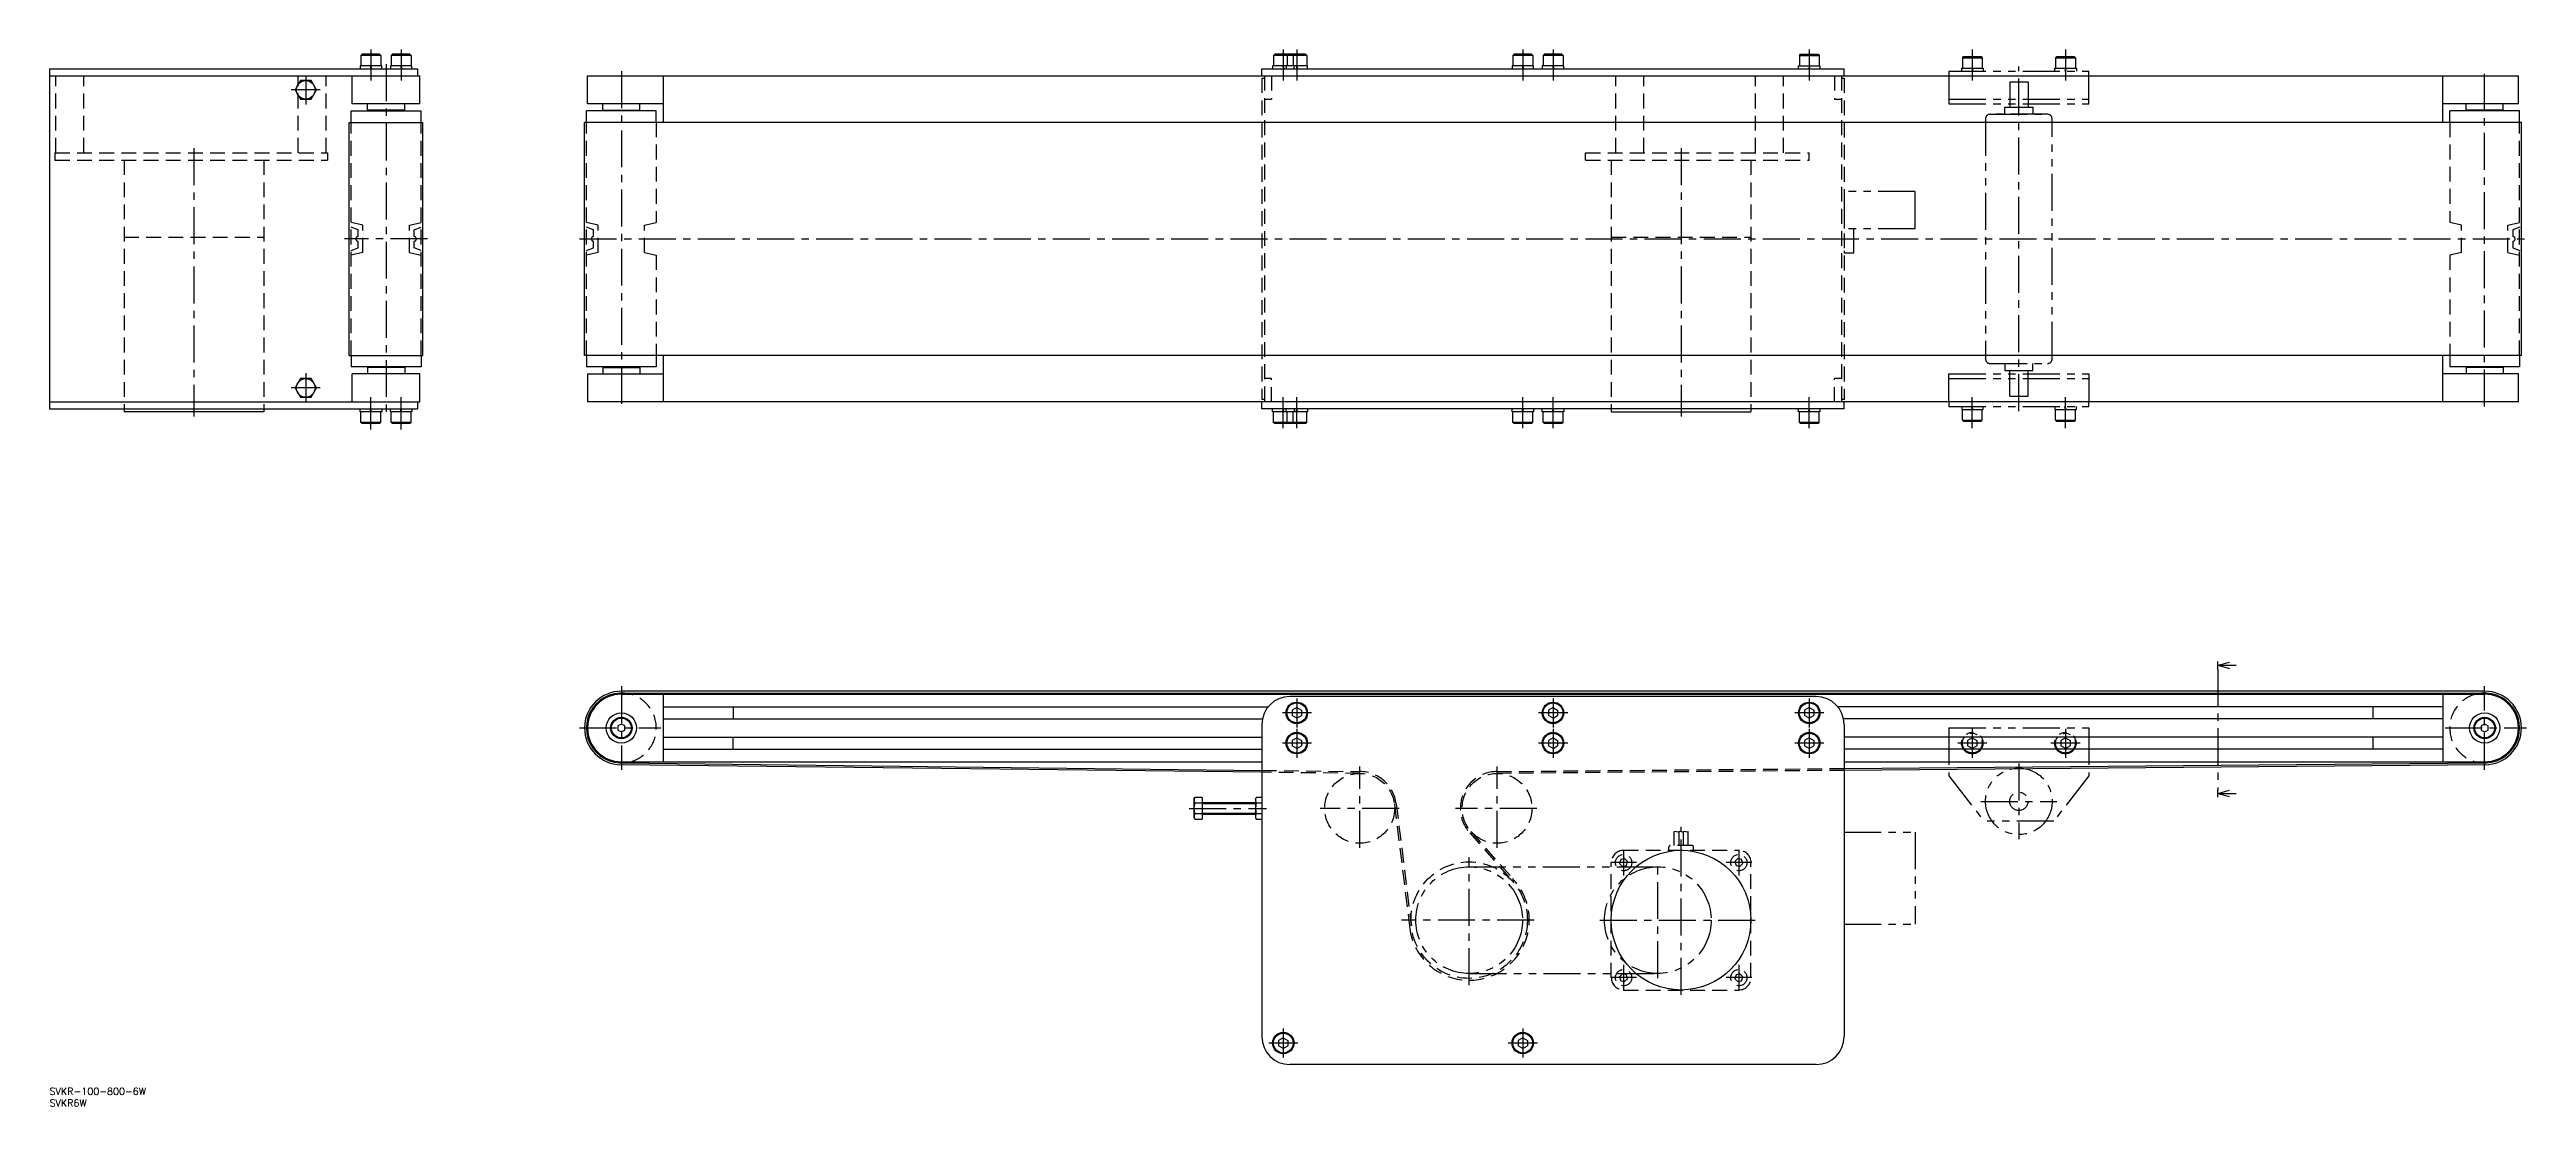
# Model space of a CAD drawing. Extents: x 0 to 1639, y -8 to 446.
# Drawn here: x 0 to 1063, y -8 to 446 of the extents above; entities that cross this region are included whole.
import ezdxf

# ---------------------------------------------------------------- set-up
doc = ezdxf.new("R2010")
doc.units = 0
doc.header["$LTSCALE"] = 0.5
for name, pattern in [('CENTER', [50.8, 31.75, -6.35, 6.35, -6.35]), ('DASHED', [19.05, 12.7, -6.35]), ('PHANTOM', [63.5, 31.75, -6.35, 6.35, -6.35, 6.35, -6.35])]:
    doc.linetypes.add(name, pattern=pattern)
for name, color, linetype in [('MSM_CENTER', 1, 'CENTER'), ('MSM_CONTINUOUS', 7, 'CONTINUOUS'), ('MSM_DASHED', 4, 'DASHED'), ('MSM_IMAGINARY', 6, 'PHANTOM'), ('MSM_NARROW', 5, 'CONTINUOUS'), ('MSM_PART_NUMBER', 7, 'CONTINUOUS')]:
    doc.layers.add(name, color=color, linetype=linetype)
doc.styles.get("Standard").update_dxf_attribs({"font": 'txt.shx', "height": 3, "bigfont": 'bigfont.shx'})

# ---------------------------------------------------------------- blocks, each defined once
blk = doc.blocks.new('*U73')
at = {"layer": 'MSM_PART_NUMBER'}
blk.add_text('SVKR-100-800-6W', height=3, dxfattribs=at).set_placement((0, -3))
blk = doc.blocks.new('*U74')
at = {"layer": 'MSM_PART_NUMBER'}
blk.add_text('SVKR6W', height=3, dxfattribs=at).set_placement((0, -8))

msp = doc.modelspace()

# ---------------------------------------------------------------- linework, layer by layer
at = {"layer": 'MSM_CENTER'}
for p, q in [((138, 445.8), (138, 432.5)), ((144.5, 439.5), (144.5, 289.5)), ((151, 445.8), (151, 432.5)), ((245.5, 436.5), (245.5, 292.5)), ((529.7, 445.8), (529.7, 432.5)), ((535.5, 445.8), (535.5, 432.5)), ((632.5, 445.8), (632.5, 432.5)), ((645.5, 445.8), (645.5, 432.5)), ((755.5, 445.8), (755.5, 432.5)), ((825.5, 445.8), (825.5, 432.5)), ((845.5, 290.5), (845.5, 438.5)), ((865.5, 445.8), (865.5, 432.5)), ((1045.5, 292.5), (1045.5, 436.5)), ((116.2, 428.5), (103.8, 428.5)), ((110, 434.7), (110, 422.2)), ((62, 403.5), (62, 288.3)), ((700.5, 403.5), (700.5, 288.3)), ((162.3, 364.5), (126.7, 364.5)), ((227.6, 364.5), (1063.4, 364.5)), ((116.2, 300.5), (103.8, 300.5)), ((110, 306.8), (110, 294.3)), ((138, 282.6), (138, 296.5)), ((151, 282.6), (151, 296.5)), ((529.7, 283.2), (529.7, 296.5)), ((535.5, 283.2), (535.5, 296.5)), ((632.5, 283.2), (632.5, 296.5)), ((645.5, 283.2), (645.5, 296.5)), ((755.5, 283.2), (755.5, 296.5)), ((825.5, 283.2), (825.5, 296.5)), ((865.5, 283.2), (865.5, 296.5)), ((245.5, 172.4), (245.5, 136.6)), ((931, 179.8), (931, 128)), ((1045.5, 136.6), (1045.5, 172.4)), ((541.8, 161), (529.3, 161)), ((535.5, 167.2), (535.5, 154.7)), ((651.8, 161), (639.3, 161)), ((645.5, 167.2), (645.5, 154.7)), ((761.8, 161), (749.3, 161)), ((755.5, 167.2), (755.5, 154.7)), ((227.6, 154.5), (262.5, 154.5)), ((535.5, 154.2), (535.5, 141.7)), ((645.5, 154.2), (645.5, 141.7)), ((755.5, 154.2), (755.5, 141.7)), ((825.5, 154.2), (825.5, 141.7)), ((865.5, 154.2), (865.5, 141.7)), ((1028.5, 154.5), (1063.4, 154.5)), ((541.8, 148), (529.3, 148)), ((651.8, 148), (639.3, 148)), ((761.8, 148), (749.3, 148)), ((831.8, 148), (819.3, 148)), ((845.5, 139.3), (845.5, 106.7)), ((871.8, 148), (859.3, 148)), ((562.5, 103), (562.5, 137.9)), ((621.5, 103), (621.5, 137.9)), ((489.3, 120), (522.5, 120)), ((579.5, 120), (545.5, 120)), ((638.5, 120), (603.6, 120)), ((829.2, 123), (861.8, 123)), ((700.5, 40), (700.5, 112)), ((609.5, 44.1), (609.5, 99)), ((681.3, 96.7), (670.3, 96.7)), ((675.8, 102.2), (675.8, 91.2)), ((690.5, 47.1), (690.5, 96.9)), ((730.8, 96.7), (719.8, 96.7)), ((725.3, 102.2), (725.3, 91.2)), ((637.4, 72), (580.5, 72)), ((665.6, 72), (732.5, 72)), ((681.3, 47.3), (670.3, 47.3)), ((675.8, 52.8), (675.8, 41.8)), ((730.8, 47.3), (719.8, 47.3)), ((725.3, 52.8), (725.3, 41.8)), ((529.7, 25.5), (529.7, 13)), ((632.5, 25.5), (632.5, 13)), ((536, 19.2), (523.5, 19.2)), ((638.8, 19.2), (626.3, 19.2))]:
    msp.add_line(p, q, dxfattribs=at)
at = {"layer": 'MSM_CONTINUOUS'}
for p, q in [((0, 437.5), (0, 291.5)), ((0, 437.5), (158, 437.5)), ((142.6, 438.8), (133.4, 438.8)), ((133.4, 438.8), (133.4, 437.5)), ((134.2, 443.8), (133.7, 443.3)), ((142.2, 443.3), (133.7, 443.3)), ((133.7, 443.3), (133.7, 438.8)), ((141.7, 443.8), (134.2, 443.8)), ((137.7, 438.8), (138, 437.5)), ((138, 438.8), (138.3, 437.5)), ((142.2, 443.3), (141.7, 443.8)), ((142.2, 443.3), (142.2, 438.8)), ((142.6, 437.5), (142.6, 438.8)), ((155.6, 438.8), (146.4, 438.8)), ((146.4, 438.8), (146.4, 437.5)), ((147.2, 443.8), (146.7, 443.3)), ((155.2, 443.3), (146.7, 443.3)), ((146.7, 443.3), (146.7, 438.8)), ((154.7, 443.8), (147.2, 443.8)), ((150.7, 438.8), (151, 437.5)), ((151, 438.8), (151.3, 437.5)), ((155.2, 443.3), (154.7, 443.8)), ((155.2, 443.3), (155.2, 438.8)), ((155.6, 437.5), (155.6, 438.8)), ((158, 437.5), (158, 434.5)), ((520.5, 437.5), (770.5, 437.5)), ((520.5, 434.5), (520.5, 437.5)), ((540.1, 438.8), (525.1, 438.8)), ((525.1, 438.8), (525.1, 437.5)), ((526, 443.8), (525.5, 443.3)), ((539.8, 443.3), (525.5, 443.3)), ((525.5, 443.3), (525.5, 438.8)), ((539.3, 443.8), (526, 443.8)), ((529.5, 438.8), (529.7, 437.5)), ((529.7, 438.8), (530, 437.5)), ((530.9, 438.8), (530.9, 437.5)), ((531.8, 443.8), (531.3, 443.3)), ((531.3, 443.3), (531.3, 438.8)), ((535.3, 438.8), (535.5, 437.5)), ((535.5, 438.8), (535.8, 437.5)), ((539.8, 443.3), (539.3, 443.8)), ((539.8, 443.3), (539.8, 438.8)), ((540.1, 437.5), (540.1, 438.8)), ((637.1, 438.8), (627.9, 438.8)), ((627.9, 438.8), (627.9, 437.5)), ((628.8, 443.8), (628.3, 443.3)), ((636.8, 443.3), (628.3, 443.3)), ((628.3, 443.3), (628.3, 438.8)), ((636.3, 443.8), (628.8, 443.8)), ((632.3, 438.8), (632.5, 437.5)), ((632.5, 438.8), (632.8, 437.5)), ((636.8, 443.3), (636.3, 443.8)), ((636.8, 443.3), (636.8, 438.8)), ((637.1, 437.5), (637.1, 438.8)), ((650.1, 438.8), (640.9, 438.8)), ((640.9, 438.8), (640.9, 437.5)), ((641.8, 443.8), (641.3, 443.3)), ((649.8, 443.3), (641.3, 443.3)), ((641.3, 443.3), (641.3, 438.8)), ((649.3, 443.8), (641.8, 443.8)), ((645.3, 438.8), (645.5, 437.5)), ((645.5, 438.8), (645.8, 437.5)), ((649.8, 443.3), (649.3, 443.8)), ((649.8, 443.3), (649.8, 438.8)), ((650.1, 437.5), (650.1, 438.8)), ((750.9, 438.8), (760.1, 438.8)), ((750.9, 437.5), (750.9, 438.8)), ((751.3, 443.3), (751.8, 443.8)), ((751.3, 443.3), (759.8, 443.3)), ((751.3, 443.3), (751.3, 438.8)), ((751.8, 443.8), (759.3, 443.8)), ((755.5, 438.8), (755.3, 437.5)), ((755.8, 438.8), (755.5, 437.5)), ((759.3, 443.8), (759.8, 443.3)), ((759.8, 443.3), (759.8, 438.8)), ((760.1, 438.8), (760.1, 437.5)), ((770.5, 434.5), (770.5, 437.5)), ((0, 434.5), (159, 434.5)), ((107.7, 432.5), (105.4, 428.5)), ((105.4, 428.5), (107.7, 424.5)), ((112.3, 432.5), (107.7, 432.5)), ((114.6, 428.5), (112.3, 432.5)), ((112.3, 424.5), (114.6, 428.5)), ((130, 422.5), (130, 434.5)), ((159, 422.5), (159, 434.5)), ((231, 434.5), (1060, 434.5)), ((231, 422.5), (231, 434.5)), ((263.5, 434.5), (263.5, 414.5)), ((1027.5, 414.5), (1027.5, 434.5)), ((1060, 422.5), (1060, 434.5)), ((107.7, 424.5), (112.3, 424.5)), ((129.5, 419.5), (159.5, 419.5)), ((129.5, 414.5), (129.5, 419.5)), ((159, 422.5), (130, 422.5)), ((136.5, 419.7), (136.5, 422.5)), ((152.5, 419.7), (136.5, 419.7)), ((138.5, 419.5), (138.5, 419.7)), ((150.5, 419.5), (150.5, 419.7)), ((152.5, 419.7), (152.5, 422.5)), ((159.5, 414.5), (159.5, 419.5)), ((260.5, 419.5), (230.5, 419.5)), ((230.5, 414.5), (230.5, 419.5)), ((263.5, 422.5), (231, 422.5)), ((237.5, 419.7), (237.5, 422.5)), ((237.5, 419.7), (253.5, 419.7)), ((239.5, 419.5), (239.5, 419.7)), ((251.5, 419.5), (251.5, 419.7)), ((253.5, 419.7), (253.5, 422.5)), ((260.5, 414.5), (260.5, 419.5)), ((1060, 422.5), (1027.5, 422.5)), ((1060.5, 419.5), (1030.5, 419.5)), ((1030.5, 414.5), (1030.5, 419.5)), ((1037.5, 419.7), (1037.5, 422.5)), ((1053.5, 419.7), (1037.5, 419.7)), ((1039.5, 419.5), (1039.5, 419.7)), ((1051.5, 419.5), (1051.5, 419.7)), ((1053.5, 419.7), (1053.5, 422.5)), ((1060.5, 414.5), (1060.5, 419.5)), ((128.7, 414.5), (160.3, 414.5)), ((128.7, 314.5), (128.7, 414.5)), ((160.3, 314.5), (160.3, 414.5)), ((1061.3, 414.5), (229.7, 414.5)), ((229.7, 314.5), (229.7, 414.5)), ((1061.3, 314.5), (1061.3, 414.5)), ((128.7, 314.5), (160.3, 314.5)), ((129.5, 314.5), (129.5, 309.5)), ((159.5, 309.5), (129.5, 309.5)), ((152.5, 309.3), (136.5, 309.3)), ((136.5, 309.3), (136.5, 306.5)), ((138.5, 309.5), (138.5, 309.3)), ((150.5, 309.5), (150.5, 309.3)), ((152.5, 309.3), (152.5, 306.5)), ((159.5, 314.5), (159.5, 309.5)), ((1061.3, 314.5), (229.7, 314.5)), ((230.5, 314.5), (230.5, 309.5)), ((260.5, 309.5), (230.5, 309.5)), ((237.5, 309.3), (237.5, 306.5)), ((237.5, 309.3), (253.5, 309.3)), ((239.5, 309.5), (239.5, 309.3)), ((251.5, 309.5), (251.5, 309.3)), ((253.5, 309.3), (253.5, 306.5)), ((260.5, 314.5), (260.5, 309.5)), ((263.5, 314.5), (263.5, 294.5)), ((1027.5, 294.5), (1027.5, 314.5)), ((1030.5, 314.5), (1030.5, 309.5)), ((1060.5, 309.5), (1030.5, 309.5)), ((1053.5, 309.3), (1037.5, 309.3)), ((1037.5, 309.3), (1037.5, 306.5)), ((1039.5, 309.5), (1039.5, 309.3)), ((1051.5, 309.5), (1051.5, 309.3)), ((1053.5, 309.3), (1053.5, 306.5)), ((1060.5, 314.5), (1060.5, 309.5)), ((107.7, 304.5), (105.4, 300.5)), ((105.4, 300.5), (107.7, 296.5)), ((112.3, 304.5), (107.7, 304.5)), ((114.6, 300.5), (112.3, 304.5)), ((112.3, 296.5), (114.6, 300.5)), ((130, 294.5), (130, 306.5)), ((159, 306.5), (130, 306.5)), ((159, 294.5), (159, 306.5)), ((231, 306.5), (231, 294.5)), ((231, 306.5), (263.5, 306.5)), ((1060, 306.5), (1027.5, 306.5)), ((1060, 294.5), (1060, 306.5)), ((0, 294.5), (159, 294.5)), ((0, 291.5), (158, 291.5)), ((32, 291.5), (32, 290.3)), ((92, 290.3), (32, 290.3)), ((92, 291.5), (92, 290.3)), ((107.7, 296.5), (112.3, 296.5)), ((133.4, 290.2), (133.4, 291.5)), ((142.6, 290.2), (133.4, 290.2)), ((133.7, 285.7), (133.7, 290.2)), ((137.7, 290.2), (138, 291.5)), ((138, 290.2), (138.3, 291.5)), ((142.2, 285.7), (142.2, 290.2)), ((142.6, 291.5), (142.6, 290.2)), ((146.4, 290.2), (146.4, 291.5)), ((155.6, 290.2), (146.4, 290.2)), ((146.7, 285.7), (146.7, 290.2)), ((150.7, 290.2), (151, 291.5)), ((151, 290.2), (151.3, 291.5)), ((155.2, 285.7), (155.2, 290.2)), ((155.6, 291.5), (155.6, 290.2)), ((158, 294.5), (158, 291.5)), ((1060, 294.5), (231, 294.5)), ((520.5, 291.5), (520.5, 294.5)), ((770.5, 291.5), (520.5, 291.5)), ((525.1, 290.2), (525.1, 291.5)), ((540.1, 290.2), (525.1, 290.2)), ((525.5, 285.7), (525.5, 290.2)), ((529.5, 290.2), (529.7, 291.5)), ((529.7, 290.2), (530, 291.5)), ((530.9, 290.2), (530.9, 291.5)), ((531.3, 285.7), (531.3, 290.2)), ((535.3, 290.2), (535.5, 291.5)), ((535.5, 290.2), (535.8, 291.5)), ((539.8, 285.7), (539.8, 290.2)), ((540.1, 291.5), (540.1, 290.2)), ((627.9, 290.2), (627.9, 291.5)), ((637.1, 290.2), (627.9, 290.2)), ((628.3, 285.7), (628.3, 290.2)), ((632.3, 290.2), (632.5, 291.5)), ((632.5, 290.2), (632.8, 291.5)), ((636.8, 285.7), (636.8, 290.2)), ((637.1, 291.5), (637.1, 290.2)), ((640.9, 290.2), (640.9, 291.5)), ((650.1, 290.2), (640.9, 290.2)), ((641.3, 285.7), (641.3, 290.2)), ((645.3, 290.2), (645.5, 291.5)), ((645.5, 290.2), (645.8, 291.5)), ((649.8, 285.7), (649.8, 290.2)), ((650.1, 291.5), (650.1, 290.2)), ((670.5, 291.5), (670.5, 290.3)), ((670.5, 290.3), (730.5, 290.3)), ((730.5, 291.5), (730.5, 290.3)), ((750.9, 290.2), (750.9, 291.5)), ((760.1, 290.2), (750.9, 290.2)), ((751.3, 285.7), (751.3, 290.2)), ((755.3, 290.2), (755.5, 291.5)), ((755.5, 290.2), (755.8, 291.5)), ((759.8, 285.7), (759.8, 290.2)), ((760.1, 291.5), (760.1, 290.2)), ((770.5, 291.5), (770.5, 294.5)), ((142.2, 285.7), (133.7, 285.7)), ((134.2, 285.2), (133.7, 285.7)), ((141.7, 285.2), (134.2, 285.2)), ((142.2, 285.7), (141.7, 285.2)), ((155.2, 285.7), (146.7, 285.7)), ((147.2, 285.2), (146.7, 285.7)), ((154.7, 285.2), (147.2, 285.2)), ((155.2, 285.7), (154.7, 285.2)), ((539.8, 285.7), (525.5, 285.7)), ((526, 285.2), (525.5, 285.7)), ((539.3, 285.2), (526, 285.2)), ((531.8, 285.2), (531.3, 285.7)), ((539.8, 285.7), (539.3, 285.2)), ((636.8, 285.7), (628.3, 285.7)), ((628.8, 285.2), (628.3, 285.7)), ((636.3, 285.2), (628.8, 285.2)), ((636.8, 285.7), (636.3, 285.2)), ((649.8, 285.7), (641.3, 285.7)), ((641.8, 285.2), (641.3, 285.7)), ((649.3, 285.2), (641.8, 285.2)), ((649.8, 285.7), (649.3, 285.2)), ((759.8, 285.7), (751.3, 285.7)), ((751.8, 285.2), (751.3, 285.7)), ((759.3, 285.2), (751.8, 285.2)), ((759.8, 285.7), (759.3, 285.2)), ((1045.5, 170.3), (245.5, 170.3)), ((245.5, 169.5), (1045.5, 169.5)), ((245.5, 169), (1045.5, 169)), ((263.5, 169), (263.5, 140)), ((263.5, 163.6), (523.3, 163.6)), ((293.5, 163.6), (293.5, 158.4)), ((758.5, 168), (532.5, 168)), ((535.5, 163.3), (533.5, 162.1)), ((533.5, 162.1), (533.5, 159.9)), ((535.5, 158.7), (533.5, 159.9)), ((535.5, 163.3), (537.5, 162.1)), ((535.5, 158.7), (537.5, 159.9)), ((537.5, 162.1), (537.5, 159.9)), ((645.5, 163.3), (643.5, 162.1)), ((643.5, 162.1), (643.5, 159.9)), ((645.5, 158.7), (643.5, 159.9)), ((645.5, 163.3), (647.5, 162.1)), ((645.5, 158.7), (647.5, 159.9)), ((647.5, 162.1), (647.5, 159.9)), ((755.5, 163.3), (753.5, 162.1)), ((753.5, 162.1), (753.5, 159.9)), ((755.5, 158.7), (753.5, 159.9)), ((755.5, 163.3), (757.5, 162.1)), ((755.5, 158.7), (757.5, 159.9)), ((757.5, 162.1), (757.5, 159.9)), ((1027.5, 163.6), (767.8, 163.6)), ((997.5, 163.6), (997.5, 158.4)), ((1027.5, 169), (1027.5, 140)), ((245.5, 156.2), (244, 155.4)), ((244, 155.4), (244, 153.6)), ((244, 153.6), (245.5, 152.8)), ((247, 155.4), (245.5, 156.2)), ((245.5, 152.8), (247, 153.6)), ((247, 153.6), (247, 155.4)), ((263.5, 158.4), (520.8, 158.4)), ((263.5, 150.6), (520.5, 150.6)), ((293.5, 145.4), (293.5, 150.6)), ((520.5, 156), (520.5, 22)), ((535.5, 150.3), (533.5, 149.1)), ((533.5, 149.1), (533.5, 146.9)), ((535.5, 150.3), (537.5, 149.1)), ((537.5, 149.1), (537.5, 146.9)), ((645.5, 150.3), (643.5, 149.1)), ((643.5, 149.1), (643.5, 146.9)), ((645.5, 150.3), (647.5, 149.1)), ((647.5, 149.1), (647.5, 146.9)), ((755.5, 150.3), (753.5, 149.1)), ((753.5, 149.1), (753.5, 146.9)), ((755.5, 150.3), (757.5, 149.1)), ((757.5, 149.1), (757.5, 146.9)), ((1027.5, 158.4), (770.3, 158.4)), ((770.5, 156), (770.5, 22)), ((1027.5, 150.6), (770.5, 150.6)), ((997.5, 150.6), (997.5, 145.4)), ((1045.5, 156.2), (1044, 155.4)), ((1044, 155.4), (1044, 153.6)), ((1044, 153.6), (1045.5, 152.8)), ((1047, 155.4), (1045.5, 156.2)), ((1045.5, 152.8), (1047, 153.6)), ((1047, 153.6), (1047, 155.4)), ((245.4, 139.5), (520.5, 136.3)), ((520.5, 135.5), (245.4, 138.7)), ((245.5, 140), (520.5, 140)), ((263.5, 145.4), (520.5, 145.4)), ((535.5, 145.7), (533.5, 146.9)), ((535.5, 145.7), (537.5, 146.9)), ((645.5, 145.7), (643.5, 146.9)), ((645.5, 145.7), (647.5, 146.9)), ((755.5, 145.7), (753.5, 146.9)), ((755.5, 145.7), (757.5, 146.9)), ((1027.5, 145.4), (770.5, 145.4)), ((770.5, 140), (1045.5, 140)), ((770.5, 137.1), (1045.7, 139.5)), ((1045.7, 138.7), (770.5, 136.3)), ((491.3, 124), (491.7, 124.6)), ((491.3, 124), (491.3, 116)), ((494.8, 124.6), (491.7, 124.6)), ((491.7, 122.3), (494.8, 122.3)), ((494.8, 117.7), (491.7, 117.7)), ((494.8, 124.6), (494.8, 115.4)), ((494.8, 122.5), (517.7, 122.5)), ((494.8, 117.5), (517.7, 117.5)), ((517.7, 124), (518.1, 124.6)), ((517.7, 124), (517.7, 116)), ((520.5, 124.6), (518.1, 124.6)), ((518.1, 122.3), (520.5, 122.3)), ((520.5, 117.7), (518.1, 117.7)), ((491.3, 116), (491.7, 115.4)), ((491.7, 115.4), (494.8, 115.4)), ((517.7, 116), (518.1, 115.4)), ((518.1, 115.4), (520.5, 115.4)), ((529.7, 21.5), (527.7, 20.3)), ((529.7, 21.5), (531.7, 20.3)), ((632.5, 21.5), (630.5, 20.3)), ((632.5, 21.5), (634.5, 20.3)), ((527.7, 20.3), (527.7, 18.1)), ((529.7, 16.9), (527.7, 18.1)), ((529.7, 16.9), (531.7, 18.1)), ((531.7, 20.3), (531.7, 18.1)), ((630.5, 20.3), (630.5, 18.1)), ((632.5, 16.9), (630.5, 18.1)), ((632.5, 16.9), (634.5, 18.1)), ((634.5, 20.3), (634.5, 18.1)), ((758.5, 10), (532.5, 10))]:
    msp.add_line(p, q, dxfattribs=at)
for centre, radius in [((110, 428.5), 4), ((110, 300.5), 4), ((245.5, 154.5), 6.5), ((535.5, 161), 4.6), ((535.5, 161), 4.25), ((645.5, 161), 4.6), ((645.5, 161), 4.25), ((755.5, 161), 4.6), ((755.5, 161), 4.25), ((1045.5, 154.5), 6.5), ((245.5, 154.5), 4.6), ((245.5, 154.5), 4.25), ((535.5, 148), 4.6), ((535.5, 148), 4.25), ((645.5, 148), 4.6), ((645.5, 148), 4.25), ((755.5, 148), 4.6), ((755.5, 148), 4.25), ((1045.5, 154.5), 4.6), ((1045.5, 154.5), 4.25), ((700.5, 72), 30), ((529.7, 19.2), 4.6), ((529.7, 19.2), 4.25), ((632.5, 19.2), 4.6), ((632.5, 19.2), 4.25)]:
    msp.add_circle(centre, radius, dxfattribs=at)
for centre, radius, start, end in [((245.5, 154.5), 15.8, 90, 269.3317), ((1045.5, 154.5), 15.8, 270.4998, 90), ((245.5, 154.5), 15, 75.1649, 284.8351), ((245.5, 154.5), 14.5, 90, 270), ((532.5, 156), 12, 90, 180), ((758.5, 156), 12, 0, 90), ((1045.5, 154.5), 15, 255.1649, 104.8351), ((1045.5, 154.5), 14.5, 270, 90), ((493.4, 123.5), 2.04, 154.3842, 214.3842), ((499, 120), 7.64, 162.412, 197.588), ((493.4, 116.5), 2.04, 145.6158, 205.6158), ((519.8, 123.5), 2.04, 154.3842, 214.3842), ((525.4, 120), 7.64, 162.412, 197.588), ((519.8, 116.5), 2.04, 145.6158, 205.6158), ((532.5, 22), 12, 180, 270), ((758.5, 22), 12, 270, 0)]:
    msp.add_arc(centre, radius, start, end, dxfattribs=at)
at = {"layer": 'MSM_DASHED'}
for p, q in [((534, 443.3), (533.5, 443.8)), ((534, 443.3), (534, 438.8)), ((534.3, 437.5), (534.3, 438.8)), ((2.7, 401.5), (2.7, 434.5)), ((14.7, 401.5), (14.7, 434.5)), ((106.7, 401.5), (106.7, 434.5)), ((118.7, 401.5), (118.7, 434.5)), ((520.5, 433.5), (520.5, 295.5)), ((520.5, 433.5), (521.7, 433.5)), ((521.7, 434.5), (521.7, 294.5)), ((524.7, 434.5), (524.7, 424.5)), ((672.5, 401.5), (672.5, 434.5)), ((684.5, 401.5), (684.5, 434.5)), ((732.5, 401.5), (732.5, 434.5)), ((744.5, 401.5), (744.5, 434.5)), ((766.3, 434.5), (766.3, 424.5)), ((769.3, 434.5), (769.3, 294.5)), ((769.3, 433.5), (770.5, 433.5)), ((770.5, 433.5), (770.5, 295.5)), ((521.7, 424.5), (524.7, 424.5)), ((766.3, 424.5), (769.3, 424.5)), ((129.5, 314.5), (129.5, 414.5)), ((159.5, 314.5), (159.5, 414.5)), ((230.5, 314.5), (230.5, 414.5)), ((260.5, 414.5), (260.5, 371.5)), ((1030.5, 414.5), (1030.5, 371.5)), ((1060.5, 314.5), (1060.5, 414.5)), ((2.3, 401.5), (2.3, 398.3)), ((2.3, 401.5), (119.3, 401.5)), ((2.3, 398.3), (119.3, 398.3)), ((32, 398.3), (32, 291.5)), ((92, 398.3), (92, 291.5)), ((119.3, 401.5), (119.3, 398.3)), ((659.5, 401.5), (755.5, 401.5)), ((659.5, 398.3), (659.5, 401.5)), ((659.5, 398.3), (755.5, 398.3)), ((670.5, 398.3), (670.5, 291.5)), ((730.5, 398.3), (730.5, 291.5)), ((755.5, 398.3), (755.5, 401.5)), ((32, 365.3), (92, 365.3)), ((134.5, 370.4), (129.5, 371.5)), ((132.5, 368.4), (129.5, 369.5)), ((132.5, 365.5), (132.5, 368.4)), ((132.5, 360.6), (132.5, 363.5)), ((134.5, 358.6), (134.5, 370.4)), ((154.5, 370.4), (159.5, 371.5)), ((154.5, 358.6), (154.5, 370.4)), ((156.5, 368.4), (159.5, 369.5)), ((156.5, 365.5), (156.5, 368.4)), ((156.5, 360.6), (156.5, 363.5)), ((235.5, 370.4), (230.5, 371.5)), ((233.6, 368.4), (230.5, 369.5)), ((233.6, 365.5), (233.6, 368.4)), ((233.6, 360.6), (233.6, 363.5)), ((235.5, 358.6), (235.5, 370.4)), ((255.5, 370.4), (260.5, 371.5)), ((255.5, 358.6), (255.5, 370.4)), ((670.5, 365.3), (730.5, 365.3)), ((1035.5, 370.4), (1030.5, 371.5)), ((1035.5, 358.6), (1035.5, 370.4)), ((1055.5, 370.4), (1060.5, 371.5)), ((1055.5, 358.6), (1055.5, 370.4)), ((1060.6, 369.5), (1057.6, 368.4)), ((1057.6, 368.4), (1057.6, 365.5)), ((1057.6, 363.5), (1057.6, 360.6)), ((129.5, 359.5), (132.5, 360.6)), ((134.5, 358.6), (129.5, 357.5)), ((154.5, 358.6), (159.5, 357.5)), ((159.5, 359.5), (156.5, 360.6)), ((230.5, 359.5), (233.6, 360.6)), ((235.5, 358.6), (230.5, 357.5)), ((255.5, 358.6), (260.5, 357.5)), ((260.5, 357.5), (260.5, 314.5)), ((1035.5, 358.6), (1030.5, 357.5)), ((1030.5, 357.5), (1030.5, 314.5)), ((1055.5, 358.6), (1060.5, 357.5)), ((1057.6, 360.6), (1060.6, 359.5)), ((524.7, 304.5), (521.7, 304.5)), ((524.7, 294.5), (524.7, 304.5)), ((769.3, 304.5), (766.3, 304.5)), ((766.3, 294.5), (766.3, 304.5)), ((521.7, 295.5), (520.5, 295.5)), ((534, 285.7), (534, 290.2)), ((534.3, 291.5), (534.3, 290.2)), ((770.5, 295.5), (769.3, 295.5)), ((534, 285.7), (533.5, 285.2)), ((520.5, 136.3), (562.7, 135.8)), ((562.7, 135), (520.5, 135.5)), ((621.4, 135.8), (770.5, 137.1)), ((770.5, 136.3), (621.4, 135)), ((577.4, 121.8), (583.9, 69.4)), ((578.2, 121.9), (584.7, 69.5)), ((609.8, 109.5), (627.6, 89.3)), ((610.2, 110.1), (628.2, 89.8)), ((697.5, 104), (697.5, 110)), ((699.5, 110), (699.5, 104)), ((701.5, 104), (701.5, 110)), ((703.5, 104), (703.5, 110)), ((670.5, 47.3), (670.5, 96.7)), ((674.6, 98), (674.1, 96.3)), ((674.1, 96.3), (675.3, 95.1)), ((676.2, 98.4), (674.6, 98)), ((675.8, 102), (725.3, 102)), ((677.5, 97.2), (676.2, 98.4)), ((677, 95.5), (677.5, 97.2)), ((695.3, 102), (695.3, 103.5)), ((705.3, 104), (695.8, 104)), ((705.8, 102), (705.8, 103.5)), ((724.8, 98.4), (723.6, 97.2)), ((723.6, 97.2), (724.1, 95.5)), ((726.5, 98), (724.8, 98.4)), ((725.7, 95.1), (727, 96.3)), ((727, 96.3), (726.5, 98)), ((730.5, 47.3), (730.5, 96.7)), ((675.3, 95.1), (677, 95.5)), ((724.1, 95.5), (725.7, 95.1)), ((675.3, 48.9), (674.1, 47.7)), ((674.1, 47.7), (674.6, 46)), ((674.6, 46), (676.2, 45.6)), ((677, 48.5), (675.3, 48.9)), ((676.2, 45.6), (677.5, 46.8)), ((677.5, 46.8), (677, 48.5)), ((724.1, 48.5), (723.6, 46.8)), ((723.6, 46.8), (724.8, 45.6)), ((725.7, 48.9), (724.1, 48.5)), ((724.8, 45.6), (726.5, 46)), ((727, 47.7), (725.7, 48.9)), ((726.5, 46), (727, 47.7)), ((675.8, 42), (725.3, 42))]:
    msp.add_line(p, q, dxfattribs=at)
for centre, radius in [((562.5, 120), 15), ((621.5, 120), 15), ((609.5, 72), 25), ((675.8, 96.7), 3.5), ((725.3, 96.7), 3.5), ((675.8, 47.3), 3.5), ((725.3, 47.3), 3.5)]:
    msp.add_circle(centre, radius, dxfattribs=at)
for centre, radius, start, end in [((132.5, 364.5), 1, 90, 270), ((156.5, 364.5), 1, 270, 90), ((233.6, 364.5), 1, 90, 270), ((1057.6, 364.5), 1, 270, 90), ((245.5, 154.5), 15, 284.8351, 75.1649), ((1045.5, 154.5), 15, 104.8351, 255.1649), ((562.5, 120), 15.8, 7.0057, 89.3317), ((621.5, 120), 15.8, 90.4998, 221.8466), ((675.8, 96.7), 5.25, 90, 180), ((695.8, 103.5), 0.5, 90, 180), ((705.3, 103.5), 0.5, 0, 90), ((725.3, 96.7), 5.25, 0, 90), ((609.5, 72), 25.8, 185.836, 43.7407), ((675.8, 47.3), 5.25, 180, 270), ((725.3, 47.3), 5.25, 270, 360)]:
    msp.add_arc(centre, radius, start, end, dxfattribs=at)
at = {"layer": 'MSM_IMAGINARY'}
for p, q in [((815.5, 436.5), (875.5, 436.5)), ((815.5, 436.5), (815.5, 422.5)), ((821, 437.8), (830.2, 437.8)), ((821, 436.5), (821, 437.8)), ((821.3, 442.3), (821.8, 442.8)), ((821.3, 442.3), (829.8, 442.3)), ((821.3, 442.3), (821.3, 437.8)), ((821.8, 442.8), (829.3, 442.8)), ((825.6, 437.8), (825.3, 436.5)), ((825.8, 437.8), (825.6, 436.5)), ((829.3, 442.8), (829.8, 442.3)), ((829.8, 442.3), (829.8, 437.8)), ((830.2, 437.8), (830.2, 436.5)), ((861, 436.5), (861, 437.8)), ((861, 437.8), (870.2, 437.8)), ((861.3, 442.3), (861.8, 442.8)), ((861.3, 442.3), (861.3, 437.8)), ((861.3, 442.3), (869.8, 442.3)), ((861.8, 442.8), (869.3, 442.8)), ((865.6, 437.8), (865.3, 436.5)), ((865.8, 437.8), (865.6, 436.5)), ((869.3, 442.8), (869.8, 442.3)), ((869.8, 442.3), (869.8, 437.8)), ((870.2, 437.8), (870.2, 436.5)), ((875.5, 422.5), (875.5, 436.5)), ((841.6, 432), (849.5, 432)), ((841.6, 432), (841.6, 421)), ((849.5, 432), (849.5, 421)), ((815.5, 424.5), (875.5, 424.5)), ((815.5, 422.5), (875.5, 422.5)), ((831.2, 416), (831.2, 313)), ((833.2, 418), (857.8, 418)), ((857.8, 418), (833.2, 418)), ((839.5, 418), (839.5, 421)), ((839.5, 418), (839.5, 421)), ((839.5, 421), (851.5, 421)), ((851.5, 421), (851.5, 418)), ((851.5, 421), (851.5, 418)), ((859.8, 313), (859.8, 416)), ((770.5, 384.8), (770.5, 358.3)), ((801, 384.8), (770.5, 384.8)), ((801, 368.8), (801, 384.8)), ((801, 368.8), (770.5, 368.8)), ((774.5, 368.8), (774.5, 358.3)), ((774.5, 358.3), (770.5, 358.3)), ((833.2, 311), (857.8, 311)), ((839.5, 311), (839.5, 308)), ((851.5, 308), (851.5, 311)), ((815.5, 306.5), (875.5, 306.5)), ((815.5, 294.5), (815.5, 306.5)), ((815.5, 304.5), (875.5, 304.5)), ((839.5, 308), (851.5, 308)), ((841.6, 297), (841.6, 308)), ((849.5, 297), (849.5, 308)), ((875.5, 306.5), (875.5, 294.5)), ((815.5, 294.5), (815.5, 292.5)), ((815.5, 292.5), (875.5, 292.5)), ((821, 292.5), (821, 291.2)), ((821, 291.2), (830.2, 291.2)), ((821.3, 286.7), (821.3, 291.2)), ((825.6, 291.2), (825.3, 292.5)), ((825.8, 291.2), (825.6, 292.5)), ((829.8, 286.7), (829.8, 291.2)), ((830.2, 291.2), (830.2, 292.5)), ((841.6, 297), (849.5, 297)), ((861, 292.5), (861, 291.2)), ((861, 291.2), (870.2, 291.2)), ((861.3, 286.7), (861.3, 291.2)), ((865.6, 291.2), (865.3, 292.5)), ((865.8, 291.2), (865.6, 292.5)), ((869.8, 286.7), (869.8, 291.2)), ((870.2, 291.2), (870.2, 292.5)), ((875.5, 292.5), (875.5, 294.5)), ((821.3, 286.7), (829.8, 286.7)), ((821.3, 286.7), (821.8, 286.2)), ((821.8, 286.2), (829.3, 286.2)), ((829.3, 286.2), (829.8, 286.7)), ((861.3, 286.7), (861.8, 286.2)), ((861.3, 286.7), (869.8, 286.7)), ((861.8, 286.2), (869.3, 286.2)), ((869.3, 286.2), (869.8, 286.7)), ((815.5, 154.5), (815.5, 134)), ((815.5, 154.5), (875.5, 154.5)), ((825.5, 150.3), (823.5, 149.1)), ((823.5, 149.1), (823.5, 146.9)), ((825.5, 150.3), (827.5, 149.1)), ((827.5, 149.1), (827.5, 146.9)), ((865.5, 150.3), (863.5, 149.1)), ((863.5, 149.1), (863.5, 146.9)), ((865.5, 150.3), (867.5, 149.1)), ((867.5, 149.1), (867.5, 146.9)), ((875.5, 154.5), (875.5, 134)), ((825.5, 145.7), (823.5, 146.9)), ((825.5, 145.7), (827.5, 146.9)), ((865.5, 145.7), (863.5, 146.9)), ((865.5, 145.7), (867.5, 146.9)), ((815.5, 134), (830.5, 114.5)), ((875.5, 134), (860.5, 114.5)), ((770.5, 109.8), (801, 109.8)), ((801, 109.8), (801, 70.3)), ((860.5, 114.5), (830.5, 114.5)), ((609.4, 94.9), (690.5, 94.9)), ((770.5, 70.3), (801, 70.3)), ((609.7, 49.1), (690.5, 49.1))]:
    msp.add_line(p, q, dxfattribs=at)
for centre, radius in [((825.5, 148), 4.6), ((825.5, 148), 4.25), ((865.5, 148), 4.6), ((865.5, 148), 4.25), ((845.5, 123), 14.3), ((845.5, 123), 3.93), ((609.5, 72), 22.9), ((690.5, 72), 22.9)]:
    msp.add_circle(centre, radius, dxfattribs=at)
for centre, start, end in [((833.2, 416), 90, 180), ((833.2, 416), 90, 180), ((857.8, 416), 0, 90), ((857.8, 416), 0, 90), ((833.2, 313), 180, 270), ((857.8, 313), 270, 0)]:
    msp.add_arc(centre, 2, start, end, dxfattribs=at)
at = {"layer": 'MSM_NARROW'}
for p, q in [((494.8, 122.1), (517.7, 122.1)), ((494.8, 117.9), (517.7, 117.9))]:
    msp.add_line(p, q, dxfattribs=at)
for centre, start, end in [((698, 109.1), 60, 120), ((699, 110.9), 240, 300), ((700, 109.1), 60, 120), ((701, 110.9), 240, 300), ((702, 109.1), 60, 120), ((703, 110.9), 240, 300)]:
    msp.add_arc(centre, 1, start, end, dxfattribs=at)
at = {"layer": 'MSM_PART_NUMBER'}
for p, q in [((931, 179.8), (931, 183.1)), ((931, 181.5), (936, 182.8)), ((931, 181.5), (938.8, 181.5)), ((931, 181.5), (936, 180.1)), ((931, 124.8), (931, 128)), ((931, 126.4), (936, 127.8)), ((931, 126.4), (938.8, 126.4)), ((931, 126.4), (936, 125.1))]:
    msp.add_line(p, q, dxfattribs=at)

# ---------------------------------------------------------------- block references
at = {"layer": 'MSM_CONTINUOUS'}
for name in ['*U73', '*U74']:
    msp.add_blockref(name, (0, 0), dxfattribs=at)

doc.saveas('drawing.dxf')
